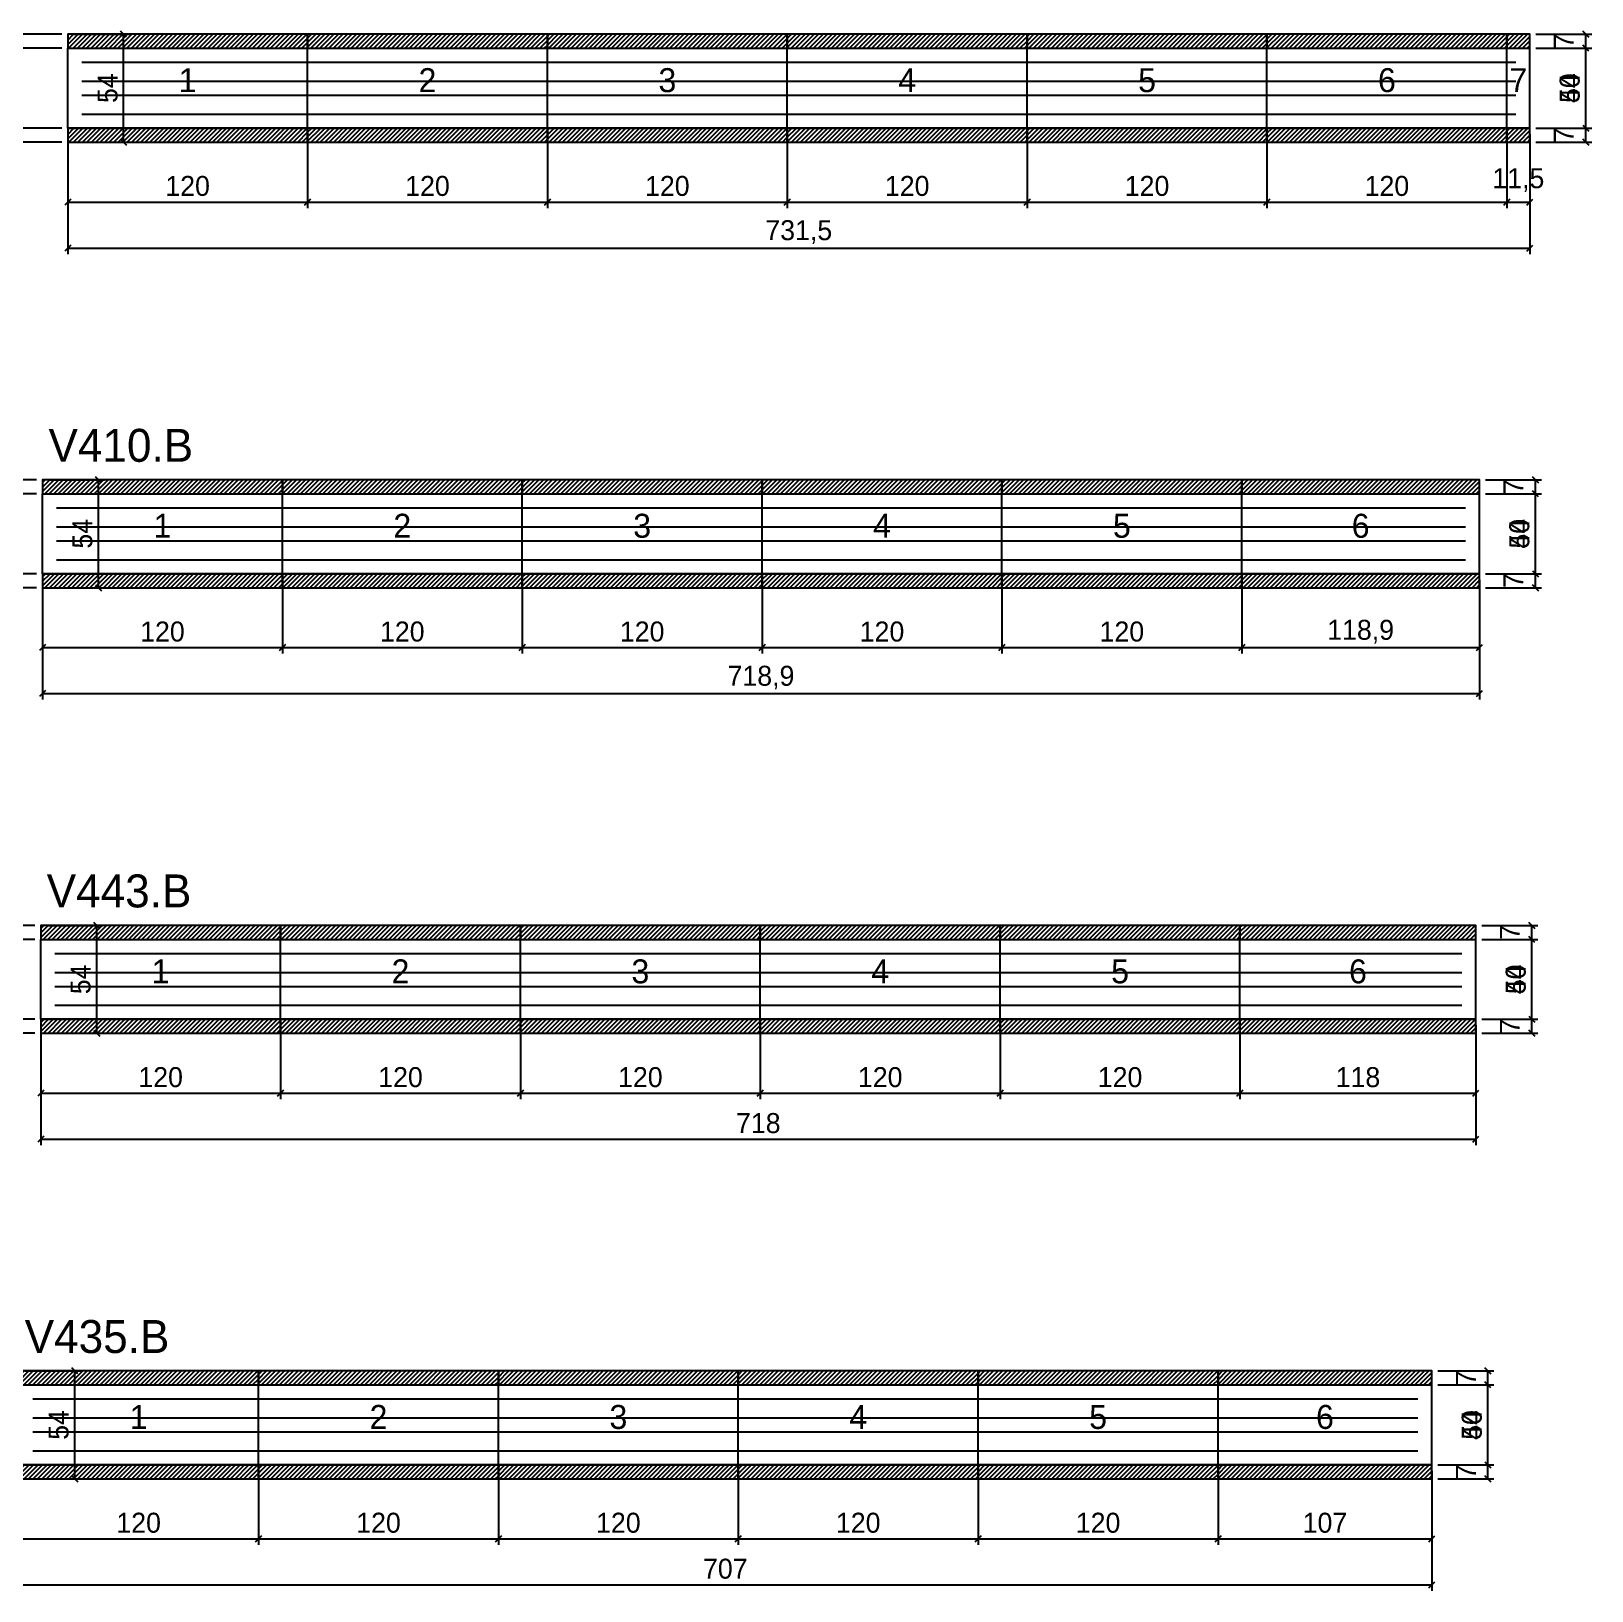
# Model space of a CAD drawing. Extents: x -10500 to 3070, y -11287 to 1250.
# Drawn here: x 960 to 1741, y -3448 to -2668 of the extents above; entities that cross this region are included whole.
import ezdxf
from ezdxf.enums import TextEntityAlignment as Align

# ---------------------------------------------------------------- set-up
doc = ezdxf.new("R2010")
doc.units = 0
for name, color, linetype in [('5', 5, 'Continuous'), ('COTA', 241, 'Continuous'), ('NOMENCLATURA', 7, 'Continuous'), ('Painéis', 200, 'Continuous'), ('SARR_2.2x7', 40, 'Continuous'), ('SCO-___-LAJ', 224, 'Continuous')]:
    doc.layers.add(name, color=color, linetype=linetype)
doc.dimstyles.new('PAINEL', dxfattribs={"dimtxt": 10, "dimasz": 3, "dimexe": 3, "dimexo": 3, "dimgap": 3, "dimtad": 1, "dimblk": 'OBLIQUE', "dimblk1": 'OBLIQUE', "dimcen": 2.5, "dimclrd": 4, "dimclre": 4, "dimclrt": 240, "dimazin": 3, "dimtfac": 1, "dimtmove": 0, "dimatfit": 3})

# ---------------------------------------------------------------- blocks, each defined once
blk = doc.blocks.new('_OBLIQUE')
at = {"color": 0, "linetype": 'BYBLOCK'}
blk.add_line((-0.5, -0.5), (0.5, 0.5), dxfattribs=at)

msp = doc.modelspace()

# ---------------------------------------------------------------- hatches: boundary and pattern name
at = {"layer": 'COTA'}
h = msp.add_hatch(dxfattribs=at)
h.set_pattern_fill('ANSI31', scale=0.5)
h.paths.add_polyline_path([(978.5, -2676), (1098.5, -2676), (1098.5, -2669), (978.5, -2669)])
h = msp.add_hatch(dxfattribs=at)
h.set_pattern_fill('ANSI31', scale=0.5)
h.paths.add_polyline_path([(1098.5, -2676), (1218.5, -2676), (1218.5, -2669), (1098.5, -2669)])
h = msp.add_hatch(dxfattribs=at)
h.set_pattern_fill('ANSI31', scale=0.5)
h.paths.add_polyline_path([(1218.5, -2676), (1338.5, -2676), (1338.5, -2669), (1218.5, -2669)])
h = msp.add_hatch(dxfattribs=at)
h.set_pattern_fill('ANSI31', scale=0.5)
h.paths.add_polyline_path([(1338.5, -2676), (1458.5, -2676), (1458.5, -2669), (1338.5, -2669)])
h = msp.add_hatch(dxfattribs=at)
h.set_pattern_fill('ANSI31', scale=0.5)
h.paths.add_polyline_path([(1458.5, -2676), (1578.5, -2676), (1578.5, -2669), (1458.5, -2669)])
h = msp.add_hatch(dxfattribs=at)
h.set_pattern_fill('ANSI31', scale=0.5)
h.paths.add_polyline_path([(1578.5, -2676), (1698.5, -2676), (1698.5, -2669), (1578.5, -2669)])
h = msp.add_hatch(dxfattribs=at)
h.set_pattern_fill('ANSI31', scale=0.5)
h.paths.add_polyline_path([(1698.5, -2676), (1710, -2676), (1710, -2669), (1698.5, -2669)])
h = msp.add_hatch(dxfattribs=at)
h.set_pattern_fill('ANSI31', scale=0.5)
h.paths.add_polyline_path([(978.5, -2723), (1098.5, -2723), (1098.5, -2716), (978.5, -2716)])
h = msp.add_hatch(dxfattribs=at)
h.set_pattern_fill('ANSI31', scale=0.5)
h.paths.add_polyline_path([(1098.5, -2723), (1218.5, -2723), (1218.5, -2716), (1098.5, -2716)])
h = msp.add_hatch(dxfattribs=at)
h.set_pattern_fill('ANSI31', scale=0.5)
h.paths.add_polyline_path([(1218.5, -2723), (1338.5, -2723), (1338.5, -2716), (1218.5, -2716)])
h = msp.add_hatch(dxfattribs=at)
h.set_pattern_fill('ANSI31', scale=0.5)
h.paths.add_polyline_path([(1338.5, -2723), (1458.5, -2723), (1458.5, -2716), (1338.5, -2716)])
h = msp.add_hatch(dxfattribs=at)
h.set_pattern_fill('ANSI31', scale=0.5)
h.paths.add_polyline_path([(1458.5, -2723), (1578.5, -2723), (1578.5, -2716), (1458.5, -2716)])
h = msp.add_hatch(dxfattribs=at)
h.set_pattern_fill('ANSI31', scale=0.5)
h.paths.add_polyline_path([(1578.5, -2723), (1698.5, -2723), (1698.5, -2716), (1578.5, -2716)])
h = msp.add_hatch(dxfattribs=at)
h.set_pattern_fill('ANSI31', scale=0.5)
h.paths.add_polyline_path([(1698.5, -2723), (1710, -2723), (1710, -2716), (1698.5, -2716)])
h = msp.add_hatch(dxfattribs=at)
h.set_pattern_fill('ANSI31', scale=0.5)
h.paths.add_polyline_path([(965.9, -2899), (1085.9, -2899), (1085.9, -2892), (965.9, -2892)])
h = msp.add_hatch(dxfattribs=at)
h.set_pattern_fill('ANSI31', scale=0.5)
h.paths.add_polyline_path([(1085.9, -2899), (1205.9, -2899), (1205.9, -2892), (1085.9, -2892)])
h = msp.add_hatch(dxfattribs=at)
h.set_pattern_fill('ANSI31', scale=0.5)
h.paths.add_polyline_path([(1205.9, -2899), (1325.9, -2899), (1325.9, -2892), (1205.9, -2892)])
h = msp.add_hatch(dxfattribs=at)
h.set_pattern_fill('ANSI31', scale=0.5)
h.paths.add_polyline_path([(1325.9, -2899), (1445.9, -2899), (1445.9, -2892), (1325.9, -2892)])
h = msp.add_hatch(dxfattribs=at)
h.set_pattern_fill('ANSI31', scale=0.5)
h.paths.add_polyline_path([(1445.9, -2899), (1565.9, -2899), (1565.9, -2892), (1445.9, -2892)])
h = msp.add_hatch(dxfattribs=at)
h.set_pattern_fill('ANSI31', scale=0.5)
h.paths.add_polyline_path([(1565.9, -2899), (1684.8, -2899), (1684.8, -2892), (1565.9, -2892)])
h = msp.add_hatch(dxfattribs=at)
h.set_pattern_fill('ANSI31', scale=0.5)
h.paths.add_polyline_path([(965.9, -2946), (1085.9, -2946), (1085.9, -2939), (965.9, -2939)])
h = msp.add_hatch(dxfattribs=at)
h.set_pattern_fill('ANSI31', scale=0.5)
h.paths.add_polyline_path([(1085.9, -2946), (1205.9, -2946), (1205.9, -2939), (1085.9, -2939)])
h = msp.add_hatch(dxfattribs=at)
h.set_pattern_fill('ANSI31', scale=0.5)
h.paths.add_polyline_path([(1205.9, -2946), (1325.9, -2946), (1325.9, -2939), (1205.9, -2939)])
h = msp.add_hatch(dxfattribs=at)
h.set_pattern_fill('ANSI31', scale=0.5)
h.paths.add_polyline_path([(1325.9, -2946), (1445.9, -2946), (1445.9, -2939), (1325.9, -2939)])
h = msp.add_hatch(dxfattribs=at)
h.set_pattern_fill('ANSI31', scale=0.5)
h.paths.add_polyline_path([(1445.9, -2946), (1565.9, -2946), (1565.9, -2939), (1445.9, -2939)])
h = msp.add_hatch(dxfattribs=at)
h.set_pattern_fill('ANSI31', scale=0.5)
h.paths.add_polyline_path([(1565.9, -2946), (1684.8, -2946), (1684.8, -2939), (1565.9, -2939)])
h = msp.add_hatch(dxfattribs=at)
h.set_pattern_fill('ANSI31', scale=0.5)
h.paths.add_polyline_path([(965, -3122), (1085, -3122), (1085, -3115), (965, -3115)])
h = msp.add_hatch(dxfattribs=at)
h.set_pattern_fill('ANSI31', scale=0.5)
h.paths.add_polyline_path([(1085, -3122), (1205, -3122), (1205, -3115), (1085, -3115)])
h = msp.add_hatch(dxfattribs=at)
h.set_pattern_fill('ANSI31', scale=0.5)
h.paths.add_polyline_path([(1205, -3122), (1325, -3122), (1325, -3115), (1205, -3115)])
h = msp.add_hatch(dxfattribs=at)
h.set_pattern_fill('ANSI31', scale=0.5)
h.paths.add_polyline_path([(1325, -3122), (1445, -3122), (1445, -3115), (1325, -3115)])
h = msp.add_hatch(dxfattribs=at)
h.set_pattern_fill('ANSI31', scale=0.5)
h.paths.add_polyline_path([(1445, -3122), (1565, -3122), (1565, -3115), (1445, -3115)])
h = msp.add_hatch(dxfattribs=at)
h.set_pattern_fill('ANSI31', scale=0.5)
h.paths.add_polyline_path([(1565, -3122), (1683, -3122), (1683, -3115), (1565, -3115)])
h = msp.add_hatch(dxfattribs=at)
h.set_pattern_fill('ANSI31', scale=0.5)
h.paths.add_polyline_path([(965, -3169), (1085, -3169), (1085, -3162), (965, -3162)])
h = msp.add_hatch(dxfattribs=at)
h.set_pattern_fill('ANSI31', scale=0.5)
h.paths.add_polyline_path([(1085, -3169), (1205, -3169), (1205, -3162), (1085, -3162)])
h = msp.add_hatch(dxfattribs=at)
h.set_pattern_fill('ANSI31', scale=0.5)
h.paths.add_polyline_path([(1205, -3169), (1325, -3169), (1325, -3162), (1205, -3162)])
h = msp.add_hatch(dxfattribs=at)
h.set_pattern_fill('ANSI31', scale=0.5)
h.paths.add_polyline_path([(1325, -3169), (1445, -3169), (1445, -3162), (1325, -3162)])
h = msp.add_hatch(dxfattribs=at)
h.set_pattern_fill('ANSI31', scale=0.5)
h.paths.add_polyline_path([(1445, -3169), (1565, -3169), (1565, -3162), (1445, -3162)])
h = msp.add_hatch(dxfattribs=at)
h.set_pattern_fill('ANSI31', scale=0.5)
h.paths.add_polyline_path([(1565, -3169), (1683, -3169), (1683, -3162), (1565, -3162)])
h = msp.add_hatch(dxfattribs=at)
h.set_pattern_fill('ANSI31', scale=0.5)
h.paths.add_polyline_path([(954, -3345), (1074, -3345), (1074, -3338), (954, -3338)])
h = msp.add_hatch(dxfattribs=at)
h.set_pattern_fill('ANSI31', scale=0.5)
h.paths.add_polyline_path([(1074, -3345), (1194, -3345), (1194, -3338), (1074, -3338)])
h = msp.add_hatch(dxfattribs=at)
h.set_pattern_fill('ANSI31', scale=0.5)
h.paths.add_polyline_path([(1194, -3345), (1314, -3345), (1314, -3338), (1194, -3338)])
h = msp.add_hatch(dxfattribs=at)
h.set_pattern_fill('ANSI31', scale=0.5)
h.paths.add_polyline_path([(1314, -3345), (1434, -3345), (1434, -3338), (1314, -3338)])
h = msp.add_hatch(dxfattribs=at)
h.set_pattern_fill('ANSI31', scale=0.5)
h.paths.add_polyline_path([(1434, -3345), (1554, -3345), (1554, -3338), (1434, -3338)])
h = msp.add_hatch(dxfattribs=at)
h.set_pattern_fill('ANSI31', scale=0.5)
h.paths.add_polyline_path([(1554, -3345), (1661, -3345), (1661, -3338), (1554, -3338)])
h = msp.add_hatch(dxfattribs=at)
h.set_pattern_fill('ANSI31', scale=0.5)
h.paths.add_polyline_path([(954, -3392), (1074, -3392), (1074, -3385), (954, -3385)])
h = msp.add_hatch(dxfattribs=at)
h.set_pattern_fill('ANSI31', scale=0.5)
h.paths.add_polyline_path([(1074, -3392), (1194, -3392), (1194, -3385), (1074, -3385)])
h = msp.add_hatch(dxfattribs=at)
h.set_pattern_fill('ANSI31', scale=0.5)
h.paths.add_polyline_path([(1194, -3392), (1314, -3392), (1314, -3385), (1194, -3385)])
h = msp.add_hatch(dxfattribs=at)
h.set_pattern_fill('ANSI31', scale=0.5)
h.paths.add_polyline_path([(1314, -3392), (1434, -3392), (1434, -3385), (1314, -3385)])
h = msp.add_hatch(dxfattribs=at)
h.set_pattern_fill('ANSI31', scale=0.5)
h.paths.add_polyline_path([(1434, -3392), (1554, -3392), (1554, -3385), (1434, -3385)])
h = msp.add_hatch(dxfattribs=at)
h.set_pattern_fill('ANSI31', scale=0.5)
h.paths.add_polyline_path([(1554, -3392), (1661, -3392), (1661, -3385), (1554, -3385)])

# ---------------------------------------------------------------- linework, layer by layer
at = {"layer": 'Painéis'}
for p, q in [((978.5, -2676), (1098.5, -2676)), ((978.5, -2716), (978.5, -2676)), ((1098.5, -2716), (1098.5, -2676)), ((1098.5, -2716), (1098.5, -2676)), ((1098.5, -2676), (1218.5, -2676)), ((1098.5, -2716), (1098.5, -2676)), ((1218.5, -2716), (1218.5, -2676)), ((1218.5, -2716), (1218.5, -2676)), ((1218.5, -2676), (1338.5, -2676)), ((1218.5, -2716), (1218.5, -2676)), ((1338.5, -2716), (1338.5, -2676)), ((1338.5, -2716), (1338.5, -2676)), ((1338.5, -2676), (1458.5, -2676)), ((1338.5, -2716), (1338.5, -2676)), ((1458.5, -2716), (1458.5, -2676)), ((1458.5, -2716), (1458.5, -2676)), ((1458.5, -2676), (1578.5, -2676)), ((1458.5, -2716), (1458.5, -2676)), ((1578.5, -2716), (1578.5, -2676)), ((1578.5, -2716), (1578.5, -2676)), ((1578.5, -2676), (1698.5, -2676)), ((1578.5, -2716), (1578.5, -2676)), ((1698.5, -2716), (1698.5, -2676)), ((1698.5, -2716), (1698.5, -2676)), ((1698.5, -2676), (1710, -2676)), ((1698.5, -2716), (1698.5, -2676)), ((1710, -2716), (1710, -2676)), ((978.5, -2716), (1098.5, -2716)), ((1098.5, -2716), (1218.5, -2716)), ((1218.5, -2716), (1338.5, -2716)), ((1338.5, -2716), (1458.5, -2716)), ((1458.5, -2716), (1578.5, -2716)), ((1578.5, -2716), (1698.5, -2716)), ((1698.5, -2716), (1710, -2716)), ((965.9, -2899), (1085.9, -2899)), ((965.9, -2939), (965.9, -2899)), ((1085.9, -2939), (1085.9, -2899)), ((1085.9, -2939), (1085.9, -2899)), ((1085.9, -2899), (1205.9, -2899)), ((1085.9, -2939), (1085.9, -2899)), ((1205.9, -2939), (1205.9, -2899)), ((1205.9, -2939), (1205.9, -2899)), ((1205.9, -2899), (1325.9, -2899)), ((1205.9, -2939), (1205.9, -2899)), ((1325.9, -2939), (1325.9, -2899)), ((1325.9, -2939), (1325.9, -2899)), ((1325.9, -2899), (1445.9, -2899)), ((1325.9, -2939), (1325.9, -2899)), ((1445.9, -2939), (1445.9, -2899)), ((1445.9, -2939), (1445.9, -2899)), ((1445.9, -2899), (1565.9, -2899)), ((1445.9, -2939), (1445.9, -2899)), ((1565.9, -2939), (1565.9, -2899)), ((1565.9, -2939), (1565.9, -2899)), ((1565.9, -2899), (1684.8, -2899)), ((1565.9, -2939), (1565.9, -2899)), ((1684.8, -2939), (1684.8, -2899)), ((965.9, -2939), (1085.9, -2939)), ((1085.9, -2939), (1205.9, -2939)), ((1205.9, -2939), (1325.9, -2939)), ((1325.9, -2939), (1445.9, -2939)), ((1445.9, -2939), (1565.9, -2939)), ((1565.9, -2939), (1684.8, -2939)), ((965, -3122), (1085, -3122)), ((965, -3162), (965, -3122)), ((1085, -3162), (1085, -3122)), ((1085, -3162), (1085, -3122)), ((1085, -3122), (1205, -3122)), ((1085, -3162), (1085, -3122)), ((1205, -3162), (1205, -3122)), ((1205, -3162), (1205, -3122)), ((1205, -3122), (1325, -3122)), ((1205, -3162), (1205, -3122)), ((1325, -3162), (1325, -3122)), ((1325, -3162), (1325, -3122)), ((1325, -3122), (1445, -3122)), ((1325, -3162), (1325, -3122)), ((1445, -3162), (1445, -3122)), ((1445, -3162), (1445, -3122)), ((1445, -3122), (1565, -3122)), ((1445, -3162), (1445, -3122)), ((1565, -3162), (1565, -3122)), ((1565, -3162), (1565, -3122)), ((1565, -3122), (1683, -3122)), ((1565, -3162), (1565, -3122)), ((1683, -3162), (1683, -3122)), ((965, -3162), (1085, -3162)), ((1085, -3162), (1205, -3162)), ((1205, -3162), (1325, -3162)), ((1325, -3162), (1445, -3162)), ((1445, -3162), (1565, -3162)), ((1565, -3162), (1683, -3162)), ((954, -3345), (1074, -3345)), ((1074, -3385), (1074, -3345)), ((1074, -3385), (1074, -3345)), ((1074, -3345), (1194, -3345)), ((1074, -3385), (1074, -3345)), ((1194, -3385), (1194, -3345)), ((1194, -3385), (1194, -3345)), ((1194, -3345), (1314, -3345)), ((1194, -3385), (1194, -3345)), ((1314, -3385), (1314, -3345)), ((1314, -3385), (1314, -3345)), ((1314, -3345), (1434, -3345)), ((1314, -3385), (1314, -3345)), ((1434, -3385), (1434, -3345)), ((1434, -3385), (1434, -3345)), ((1434, -3345), (1554, -3345)), ((1434, -3385), (1434, -3345)), ((1554, -3385), (1554, -3345)), ((1554, -3385), (1554, -3345)), ((1554, -3345), (1661, -3345)), ((1554, -3385), (1554, -3345)), ((1661, -3385), (1661, -3345)), ((954, -3385), (1074, -3385)), ((1074, -3385), (1194, -3385)), ((1194, -3385), (1314, -3385)), ((1314, -3385), (1434, -3385)), ((1434, -3385), (1554, -3385)), ((1554, -3385), (1661, -3385))]:
    msp.add_line(p, q, dxfattribs=at)
at = {"layer": 'SARR_2.2x7'}
for points in [[(985.5, -2683), (1098.5, -2683)], [(985.5, -2683), (1098.5, -2683)], [(1098.5, -2683), (1218.5, -2683)], [(1098.5, -2683), (1218.5, -2683)], [(1218.5, -2683), (1338.5, -2683)], [(1218.5, -2683), (1338.5, -2683)], [(1338.5, -2683), (1458.5, -2683)], [(1338.5, -2683), (1458.5, -2683)], [(1458.5, -2683), (1578.5, -2683)], [(1458.5, -2683), (1578.5, -2683)], [(1578.5, -2683), (1698.5, -2683)], [(1578.5, -2683), (1698.5, -2683)], [(1698.5, -2683), (1703, -2683)], [(1698.5, -2683), (1703, -2683)], [(985.5, -2692.5), (1098.5, -2692.5)], [(985.5, -2692.5), (1098.5, -2692.5)], [(1098.5, -2692.5), (1218.5, -2692.5)], [(1098.5, -2692.5), (1218.5, -2692.5)], [(1218.5, -2692.5), (1338.5, -2692.5)], [(1218.5, -2692.5), (1338.5, -2692.5)], [(1338.5, -2692.5), (1458.5, -2692.5)], [(1338.5, -2692.5), (1458.5, -2692.5)], [(1458.5, -2692.5), (1578.5, -2692.5)], [(1458.5, -2692.5), (1578.5, -2692.5)], [(1578.5, -2692.5), (1698.5, -2692.5)], [(1578.5, -2692.5), (1698.5, -2692.5)], [(1698.5, -2692.5), (1703, -2692.5)], [(1698.5, -2692.5), (1703, -2692.5)], [(985.5, -2699.5), (1098.5, -2699.5)], [(985.5, -2699.5), (1098.5, -2699.5)], [(1098.5, -2699.5), (1218.5, -2699.5)], [(1098.5, -2699.5), (1218.5, -2699.5)], [(1218.5, -2699.5), (1338.5, -2699.5)], [(1218.5, -2699.5), (1338.5, -2699.5)], [(1338.5, -2699.5), (1458.5, -2699.5)], [(1338.5, -2699.5), (1458.5, -2699.5)], [(1458.5, -2699.5), (1578.5, -2699.5)], [(1458.5, -2699.5), (1578.5, -2699.5)], [(1578.5, -2699.5), (1698.5, -2699.5)], [(1578.5, -2699.5), (1698.5, -2699.5)], [(1698.5, -2699.5), (1703, -2699.5)], [(1698.5, -2699.5), (1703, -2699.5)], [(985.5, -2709), (1098.5, -2709)], [(985.5, -2709), (1098.5, -2709)], [(1098.5, -2709), (1218.5, -2709)], [(1098.5, -2709), (1218.5, -2709)], [(1218.5, -2709), (1338.5, -2709)], [(1218.5, -2709), (1338.5, -2709)], [(1338.5, -2709), (1458.5, -2709)], [(1338.5, -2709), (1458.5, -2709)], [(1458.5, -2709), (1578.5, -2709)], [(1458.5, -2709), (1578.5, -2709)], [(1578.5, -2709), (1698.5, -2709)], [(1578.5, -2709), (1698.5, -2709)], [(1698.5, -2709), (1703, -2709)], [(1698.5, -2709), (1703, -2709)], [(972.9, -2906), (1085.9, -2906)], [(972.9, -2906), (1085.9, -2906)], [(1085.9, -2906), (1205.9, -2906)], [(1085.9, -2906), (1205.9, -2906)], [(1205.9, -2906), (1325.9, -2906)], [(1205.9, -2906), (1325.9, -2906)], [(1325.9, -2906), (1445.9, -2906)], [(1325.9, -2906), (1445.9, -2906)], [(1445.9, -2906), (1565.9, -2906)], [(1445.9, -2906), (1565.9, -2906)], [(1565.9, -2906), (1677.8, -2906)], [(1565.9, -2906), (1677.8, -2906)], [(972.9, -2915.5), (1085.9, -2915.5)], [(972.9, -2915.5), (1085.9, -2915.5)], [(1085.9, -2915.5), (1205.9, -2915.5)], [(1085.9, -2915.5), (1205.9, -2915.5)], [(1205.9, -2915.5), (1325.9, -2915.5)], [(1205.9, -2915.5), (1325.9, -2915.5)], [(1325.9, -2915.5), (1445.9, -2915.5)], [(1325.9, -2915.5), (1445.9, -2915.5)], [(1445.9, -2915.5), (1565.9, -2915.5)], [(1445.9, -2915.5), (1565.9, -2915.5)], [(1565.9, -2915.5), (1677.8, -2915.5)], [(1565.9, -2915.5), (1677.8, -2915.5)], [(972.9, -2922.5), (1085.9, -2922.5)], [(972.9, -2922.5), (1085.9, -2922.5)], [(1085.9, -2922.5), (1205.9, -2922.5)], [(1085.9, -2922.5), (1205.9, -2922.5)], [(1205.9, -2922.5), (1325.9, -2922.5)], [(1205.9, -2922.5), (1325.9, -2922.5)], [(1325.9, -2922.5), (1445.9, -2922.5)], [(1325.9, -2922.5), (1445.9, -2922.5)], [(1445.9, -2922.5), (1565.9, -2922.5)], [(1445.9, -2922.5), (1565.9, -2922.5)], [(1565.9, -2922.5), (1677.8, -2922.5)], [(1565.9, -2922.5), (1677.8, -2922.5)], [(972.9, -2932), (1085.9, -2932)], [(972.9, -2932), (1085.9, -2932)], [(1085.9, -2932), (1205.9, -2932)], [(1085.9, -2932), (1205.9, -2932)], [(1205.9, -2932), (1325.9, -2932)], [(1205.9, -2932), (1325.9, -2932)], [(1325.9, -2932), (1445.9, -2932)], [(1325.9, -2932), (1445.9, -2932)], [(1445.9, -2932), (1565.9, -2932)], [(1445.9, -2932), (1565.9, -2932)], [(1565.9, -2932), (1677.8, -2932)], [(1565.9, -2932), (1677.8, -2932)], [(972, -3129), (1085, -3129)], [(972, -3129), (1085, -3129)], [(1085, -3129), (1205, -3129)], [(1085, -3129), (1205, -3129)], [(1205, -3129), (1325, -3129)], [(1205, -3129), (1325, -3129)], [(1325, -3129), (1445, -3129)], [(1325, -3129), (1445, -3129)], [(1445, -3129), (1565, -3129)], [(1445, -3129), (1565, -3129)], [(1565, -3129), (1676, -3129)], [(1565, -3129), (1676, -3129)], [(972, -3138.5), (1085, -3138.5)], [(972, -3138.5), (1085, -3138.5)], [(1085, -3138.5), (1205, -3138.5)], [(1085, -3138.5), (1205, -3138.5)], [(1205, -3138.5), (1325, -3138.5)], [(1205, -3138.5), (1325, -3138.5)], [(1325, -3138.5), (1445, -3138.5)], [(1325, -3138.5), (1445, -3138.5)], [(1445, -3138.5), (1565, -3138.5)], [(1445, -3138.5), (1565, -3138.5)], [(1565, -3138.5), (1676, -3138.5)], [(1565, -3138.5), (1676, -3138.5)], [(972, -3145.5), (1085, -3145.5)], [(972, -3145.5), (1085, -3145.5)], [(1085, -3145.5), (1205, -3145.5)], [(1085, -3145.5), (1205, -3145.5)], [(1205, -3145.5), (1325, -3145.5)], [(1205, -3145.5), (1325, -3145.5)], [(1325, -3145.5), (1445, -3145.5)], [(1325, -3145.5), (1445, -3145.5)], [(1445, -3145.5), (1565, -3145.5)], [(1445, -3145.5), (1565, -3145.5)], [(1565, -3145.5), (1676, -3145.5)], [(1565, -3145.5), (1676, -3145.5)], [(972, -3155), (1085, -3155)], [(972, -3155), (1085, -3155)], [(1085, -3155), (1205, -3155)], [(1085, -3155), (1205, -3155)], [(1205, -3155), (1325, -3155)], [(1205, -3155), (1325, -3155)], [(1325, -3155), (1445, -3155)], [(1325, -3155), (1445, -3155)], [(1445, -3155), (1565, -3155)], [(1445, -3155), (1565, -3155)], [(1565, -3155), (1676, -3155)], [(1565, -3155), (1676, -3155)], [(961, -3352), (1074, -3352)], [(961, -3352), (1074, -3352)], [(1074, -3352), (1194, -3352)], [(1074, -3352), (1194, -3352)], [(1194, -3352), (1314, -3352)], [(1194, -3352), (1314, -3352)], [(1314, -3352), (1434, -3352)], [(1314, -3352), (1434, -3352)], [(1434, -3352), (1554, -3352)], [(1434, -3352), (1554, -3352)], [(1554, -3352), (1654, -3352)], [(1554, -3352), (1654, -3352)], [(961, -3361.5), (1074, -3361.5)], [(961, -3361.5), (1074, -3361.5)], [(1074, -3361.5), (1194, -3361.5)], [(1074, -3361.5), (1194, -3361.5)], [(1194, -3361.5), (1314, -3361.5)], [(1194, -3361.5), (1314, -3361.5)], [(1314, -3361.5), (1434, -3361.5)], [(1314, -3361.5), (1434, -3361.5)], [(1434, -3361.5), (1554, -3361.5)], [(1434, -3361.5), (1554, -3361.5)], [(1554, -3361.5), (1654, -3361.5)], [(1554, -3361.5), (1654, -3361.5)], [(961, -3368.5), (1074, -3368.5)], [(961, -3368.5), (1074, -3368.5)], [(1074, -3368.5), (1194, -3368.5)], [(1074, -3368.5), (1194, -3368.5)], [(1194, -3368.5), (1314, -3368.5)], [(1194, -3368.5), (1314, -3368.5)], [(1314, -3368.5), (1434, -3368.5)], [(1314, -3368.5), (1434, -3368.5)], [(1434, -3368.5), (1554, -3368.5)], [(1434, -3368.5), (1554, -3368.5)], [(1554, -3368.5), (1654, -3368.5)], [(1554, -3368.5), (1654, -3368.5)], [(961, -3378), (1074, -3378)], [(961, -3378), (1074, -3378)], [(1074, -3378), (1194, -3378)], [(1074, -3378), (1194, -3378)], [(1194, -3378), (1314, -3378)], [(1194, -3378), (1314, -3378)], [(1314, -3378), (1434, -3378)], [(1314, -3378), (1434, -3378)], [(1434, -3378), (1554, -3378)], [(1434, -3378), (1554, -3378)], [(1554, -3378), (1654, -3378)], [(1554, -3378), (1654, -3378)]]:
    msp.add_lwpolyline(points, dxfattribs=at)
at = {"layer": 'SCO-___-LAJ'}
for points in [[(978.5, -2676), (1098.5, -2676), (1098.5, -2669), (978.5, -2669)], [(1098.5, -2676), (1218.5, -2676), (1218.5, -2669), (1098.5, -2669)], [(1218.5, -2676), (1338.5, -2676), (1338.5, -2669), (1218.5, -2669)], [(1338.5, -2676), (1458.5, -2676), (1458.5, -2669), (1338.5, -2669)], [(1458.5, -2676), (1578.5, -2676), (1578.5, -2669), (1458.5, -2669)], [(1578.5, -2676), (1698.5, -2676), (1698.5, -2669), (1578.5, -2669)], [(1698.5, -2676), (1710, -2676), (1710, -2669), (1698.5, -2669)], [(978.5, -2723), (1098.5, -2723), (1098.5, -2716), (978.5, -2716)], [(1098.5, -2723), (1218.5, -2723), (1218.5, -2716), (1098.5, -2716)], [(1218.5, -2723), (1338.5, -2723), (1338.5, -2716), (1218.5, -2716)], [(1338.5, -2723), (1458.5, -2723), (1458.5, -2716), (1338.5, -2716)], [(1458.5, -2723), (1578.5, -2723), (1578.5, -2716), (1458.5, -2716)], [(1578.5, -2723), (1698.5, -2723), (1698.5, -2716), (1578.5, -2716)], [(1698.5, -2723), (1710, -2723), (1710, -2716), (1698.5, -2716)], [(965.9, -2899), (1085.9, -2899), (1085.9, -2892), (965.9, -2892)], [(1085.9, -2899), (1205.9, -2899), (1205.9, -2892), (1085.9, -2892)], [(1205.9, -2899), (1325.9, -2899), (1325.9, -2892), (1205.9, -2892)], [(1325.9, -2899), (1445.9, -2899), (1445.9, -2892), (1325.9, -2892)], [(1445.9, -2899), (1565.9, -2899), (1565.9, -2892), (1445.9, -2892)], [(1565.9, -2899), (1684.8, -2899), (1684.8, -2892), (1565.9, -2892)], [(965.9, -2946), (1085.9, -2946), (1085.9, -2939), (965.9, -2939)], [(1085.9, -2946), (1205.9, -2946), (1205.9, -2939), (1085.9, -2939)], [(1205.9, -2946), (1325.9, -2946), (1325.9, -2939), (1205.9, -2939)], [(1325.9, -2946), (1445.9, -2946), (1445.9, -2939), (1325.9, -2939)], [(1445.9, -2946), (1565.9, -2946), (1565.9, -2939), (1445.9, -2939)], [(1565.9, -2946), (1684.8, -2946), (1684.8, -2939), (1565.9, -2939)], [(965, -3122), (1085, -3122), (1085, -3115), (965, -3115)], [(1085, -3122), (1205, -3122), (1205, -3115), (1085, -3115)], [(1205, -3122), (1325, -3122), (1325, -3115), (1205, -3115)], [(1325, -3122), (1445, -3122), (1445, -3115), (1325, -3115)], [(1445, -3122), (1565, -3122), (1565, -3115), (1445, -3115)], [(1565, -3122), (1683, -3122), (1683, -3115), (1565, -3115)], [(965, -3169), (1085, -3169), (1085, -3162), (965, -3162)], [(1085, -3169), (1205, -3169), (1205, -3162), (1085, -3162)], [(1205, -3169), (1325, -3169), (1325, -3162), (1205, -3162)], [(1325, -3169), (1445, -3169), (1445, -3162), (1325, -3162)], [(1445, -3169), (1565, -3169), (1565, -3162), (1445, -3162)], [(1565, -3169), (1683, -3169), (1683, -3162), (1565, -3162)], [(954, -3345), (1074, -3345), (1074, -3338), (954, -3338)], [(1074, -3345), (1194, -3345), (1194, -3338), (1074, -3338)], [(1194, -3345), (1314, -3345), (1314, -3338), (1194, -3338)], [(1314, -3345), (1434, -3345), (1434, -3338), (1314, -3338)], [(1434, -3345), (1554, -3345), (1554, -3338), (1434, -3338)], [(1554, -3345), (1661, -3345), (1661, -3338), (1554, -3338)], [(954, -3392), (1074, -3392), (1074, -3385), (954, -3385)], [(1074, -3392), (1194, -3392), (1194, -3385), (1074, -3385)], [(1194, -3392), (1314, -3392), (1314, -3385), (1194, -3385)], [(1314, -3392), (1434, -3392), (1434, -3385), (1314, -3385)], [(1434, -3392), (1554, -3392), (1554, -3385), (1434, -3385)], [(1554, -3392), (1661, -3392), (1661, -3385), (1554, -3385)]]:
    msp.add_lwpolyline(points, close=True, dxfattribs=at)

# ---------------------------------------------------------------- texts
at = {"layer": '5'}
for s, p in [('1', (1038.5, -2692)), ('2', (1158.5, -2692)), ('3', (1278.5, -2692)), ('4', (1398.5, -2692)), ('5', (1518.5, -2692)), ('6', (1638.5, -2692)), ('7', (1704.25, -2692)), ('1', (1025.9, -2915)), ('2', (1145.9, -2915)), ('3', (1265.9, -2915)), ('4', (1385.9, -2915)), ('5', (1505.9, -2915)), ('6', (1625.35, -2915)), ('1', (1025, -3138)), ('2', (1145, -3138)), ('3', (1265, -3138)), ('4', (1385, -3138)), ('5', (1505, -3138)), ('6', (1624, -3138)), ('1', (1014, -3361)), ('2', (1134, -3361)), ('3', (1254, -3361)), ('4', (1374, -3361)), ('5', (1494, -3361)), ('6', (1607.5, -3361))]:
    msp.add_text(s, height=12, dxfattribs=at).set_placement(p, align=Align.MIDDLE_CENTER)
at = {"layer": 'NOMENCLATURA'}
for s, p in [('V410.B', (968.9, -2883)), ('V443.B', (968, -3106)), ('V435.B', (957, -3329))]:
    msp.add_text(s, height=16.5, dxfattribs=at).set_placement(p)

# ---------------------------------------------------------------- dimensions: what is measured, and where the dimension line sits
at = {"layer": 'COTA'}
for base, p1, p2 in [((950.5, -2676), (978.5, -2676), (978.5, -2669)), ((1006.5, -2723), (978.5, -2723), (978.5, -2669)), ((1738, -2723), (1710, -2723), (1710, -2669)), ((1738, -2676), (1710, -2676), (1710, -2669)), ((950.5, -2716), (978.5, -2716), (978.5, -2676)), ((1738, -2716), (1710, -2716), (1710, -2676)), ((950.5, -2723), (978.5, -2723), (978.5, -2716)), ((1738, -2723), (1710, -2723), (1710, -2716)), ((937.9, -2899), (965.9, -2899), (965.9, -2892)), ((993.9, -2946), (965.9, -2946), (965.9, -2892)), ((1712.8, -2946), (1684.8, -2946), (1684.8, -2892)), ((1712.8, -2899), (1684.8, -2899), (1684.8, -2892)), ((937.9, -2939), (965.9, -2939), (965.9, -2899)), ((1712.8, -2939), (1684.8, -2939), (1684.8, -2899)), ((937.9, -2946), (965.9, -2946), (965.9, -2939)), ((1712.8, -2946), (1684.8, -2946), (1684.8, -2939)), ((937, -3122), (965, -3122), (965, -3115)), ((993, -3169), (965, -3169), (965, -3115)), ((1711, -3169), (1683, -3169), (1683, -3115)), ((1711, -3122), (1683, -3122), (1683, -3115)), ((937, -3162), (965, -3162), (965, -3122)), ((1711, -3162), (1683, -3162), (1683, -3122)), ((937, -3169), (965, -3169), (965, -3162)), ((1711, -3169), (1683, -3169), (1683, -3162)), ((982, -3392), (954, -3392), (954, -3338)), ((1689, -3392), (1661, -3392), (1661, -3338)), ((1689, -3345), (1661, -3345), (1661, -3338)), ((1689, -3385), (1661, -3385), (1661, -3345)), ((1689, -3392), (1661, -3392), (1661, -3385))]:
    msp.add_linear_dim(base=base, p1=p1, p2=p2, angle=90, dimstyle='PAINEL', dxfattribs=at).render()
for base, p1, p2 in [((978.5, -2753), (978.5, -2716), (1098.5, -2716)), ((978.5, -2776), (978.5, -2716), (1710, -2716)), ((1098.5, -2753), (1098.5, -2716), (1218.5, -2716)), ((1218.5, -2753), (1218.5, -2716), (1338.5, -2716)), ((1338.5, -2753), (1338.5, -2716), (1458.5, -2716)), ((1458.5, -2753), (1458.5, -2716), (1578.5, -2716)), ((1578.5, -2753), (1578.5, -2716), (1698.5, -2716)), ((1698.5, -2753), (1698.5, -2716), (1710, -2716)), ((965.9, -2976), (965.9, -2939), (1085.9, -2939)), ((965.9, -2999), (965.9, -2939), (1684.8, -2939)), ((1085.9, -2976), (1085.9, -2939), (1205.9, -2939)), ((1205.9, -2976), (1205.9, -2939), (1325.9, -2939)), ((1325.9, -2976), (1325.9, -2939), (1445.9, -2939)), ((1445.9, -2976), (1445.9, -2939), (1565.9, -2939)), ((1565.9, -2976), (1565.9, -2939), (1684.8, -2939)), ((965, -3199), (965, -3162), (1085, -3162)), ((965, -3222), (965, -3162), (1683, -3162)), ((1085, -3199), (1085, -3162), (1205, -3162)), ((1205, -3199), (1205, -3162), (1325, -3162)), ((1325, -3199), (1325, -3162), (1445, -3162)), ((1445, -3199), (1445, -3162), (1565, -3162)), ((1565, -3199), (1565, -3162), (1683, -3162)), ((954, -3422), (954, -3385), (1074, -3385)), ((954, -3445), (954, -3385), (1661, -3385)), ((1074, -3422), (1074, -3385), (1194, -3385)), ((1194, -3422), (1194, -3385), (1314, -3385)), ((1314, -3422), (1314, -3385), (1434, -3385)), ((1434, -3422), (1434, -3385), (1554, -3385)), ((1554, -3422), (1554, -3385), (1661, -3385))]:
    msp.add_linear_dim(base=base, p1=p1, p2=p2, dimstyle='PAINEL', dxfattribs=at).render()

doc.saveas('drawing.dxf')
